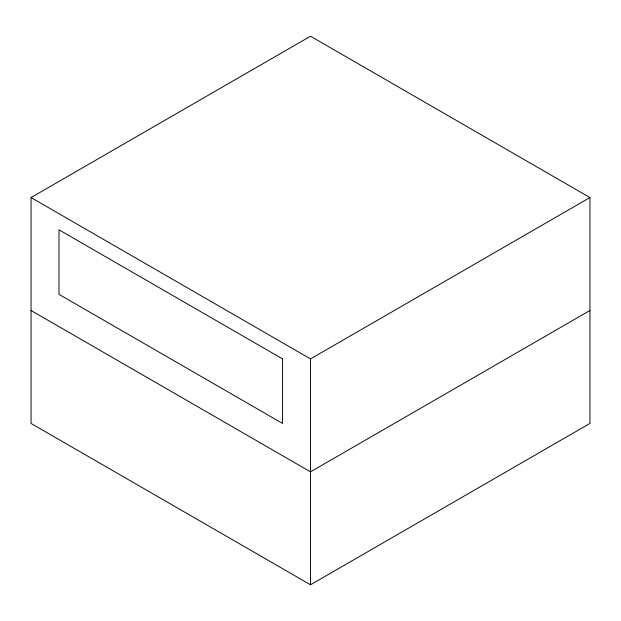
<?xml version="1.0" encoding="UTF-8"?>
<svg xmlns="http://www.w3.org/2000/svg" width="621" height="621" viewBox="0 0 621 621"><rect width="100%" height="100%" fill="white"/><g stroke="black" fill="none" stroke-linecap="round" stroke-linejoin="round"><path stroke-width="0.93" d="M31.05 197.563L310.5 36.22L589.95 197.563L589.95 423.437L310.5 584.78L31.05 423.437L31.05 197.563L310.5 358.899L589.95 197.563M589.95 310.5L310.5 471.836L31.05 310.5M310.5 358.899L310.5 584.78M282.555 358.899L58.995 229.832L58.995 294.362L282.555 423.437L282.555 358.899"/></g></svg>
